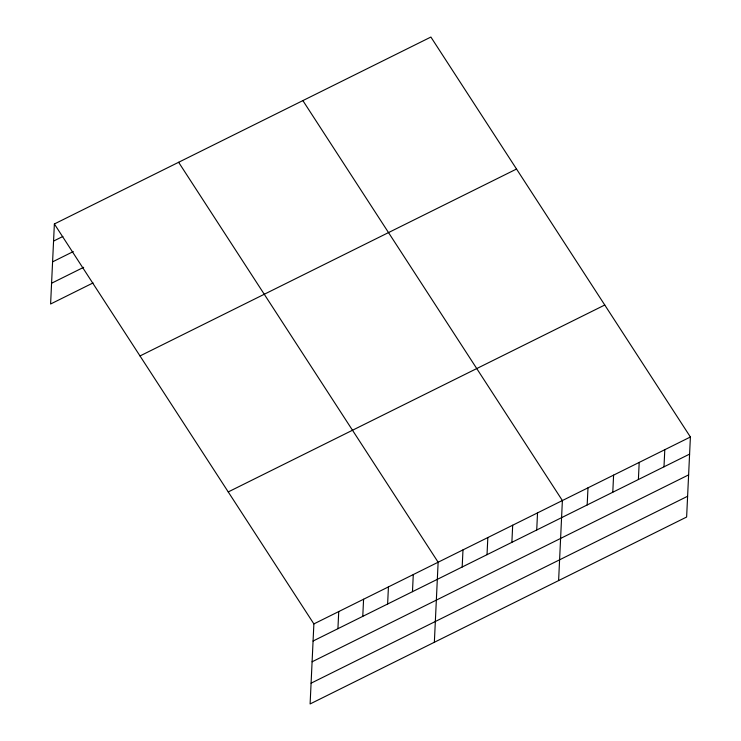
<?xml version="1.0" encoding="UTF-8"?>
<svg xmlns="http://www.w3.org/2000/svg" width="741" height="741" viewBox="0 0 741 741"><rect width="100%" height="100%" fill="white"/><g stroke="black" fill="none" stroke-linecap="round" stroke-linejoin="round"><path stroke-width="1.11" d="M54.371 223.967L313.878 623.913L310.108 703.95L686.629 517.033L690.399 436.995L430.892 37.05L54.371 223.967L50.601 304.005L93.051 282.932M337.924 628.692L338.73 611.575M362.775 616.355L363.581 599.237M387.626 604.017L388.432 586.9M412.478 591.679L413.283 574.562M434.356 642.271L438.135 562.224L178.627 162.279M462.18 567.013L462.986 549.896M487.022 554.676L487.837 537.558M511.874 542.338L512.689 525.221M536.725 530L537.531 512.883M558.612 580.583L562.382 500.546L302.874 100.6M587.178 504.954L587.993 487.837M612.788 492.246L613.594 475.129M638.39 479.529L639.196 462.412M663.992 466.821L664.797 449.704M53.565 241.084L62.883 236.453M52.583 261.851L73.294 251.57M51.574 283.238L83.677 267.306M140.012 355.949L516.533 169.031M228.237 491.931L604.767 305.014M313.878 623.913L690.399 436.995M313.072 641.03L689.593 454.113M312.091 661.796L688.621 474.879M311.081 683.183L687.611 496.266"/></g></svg>
